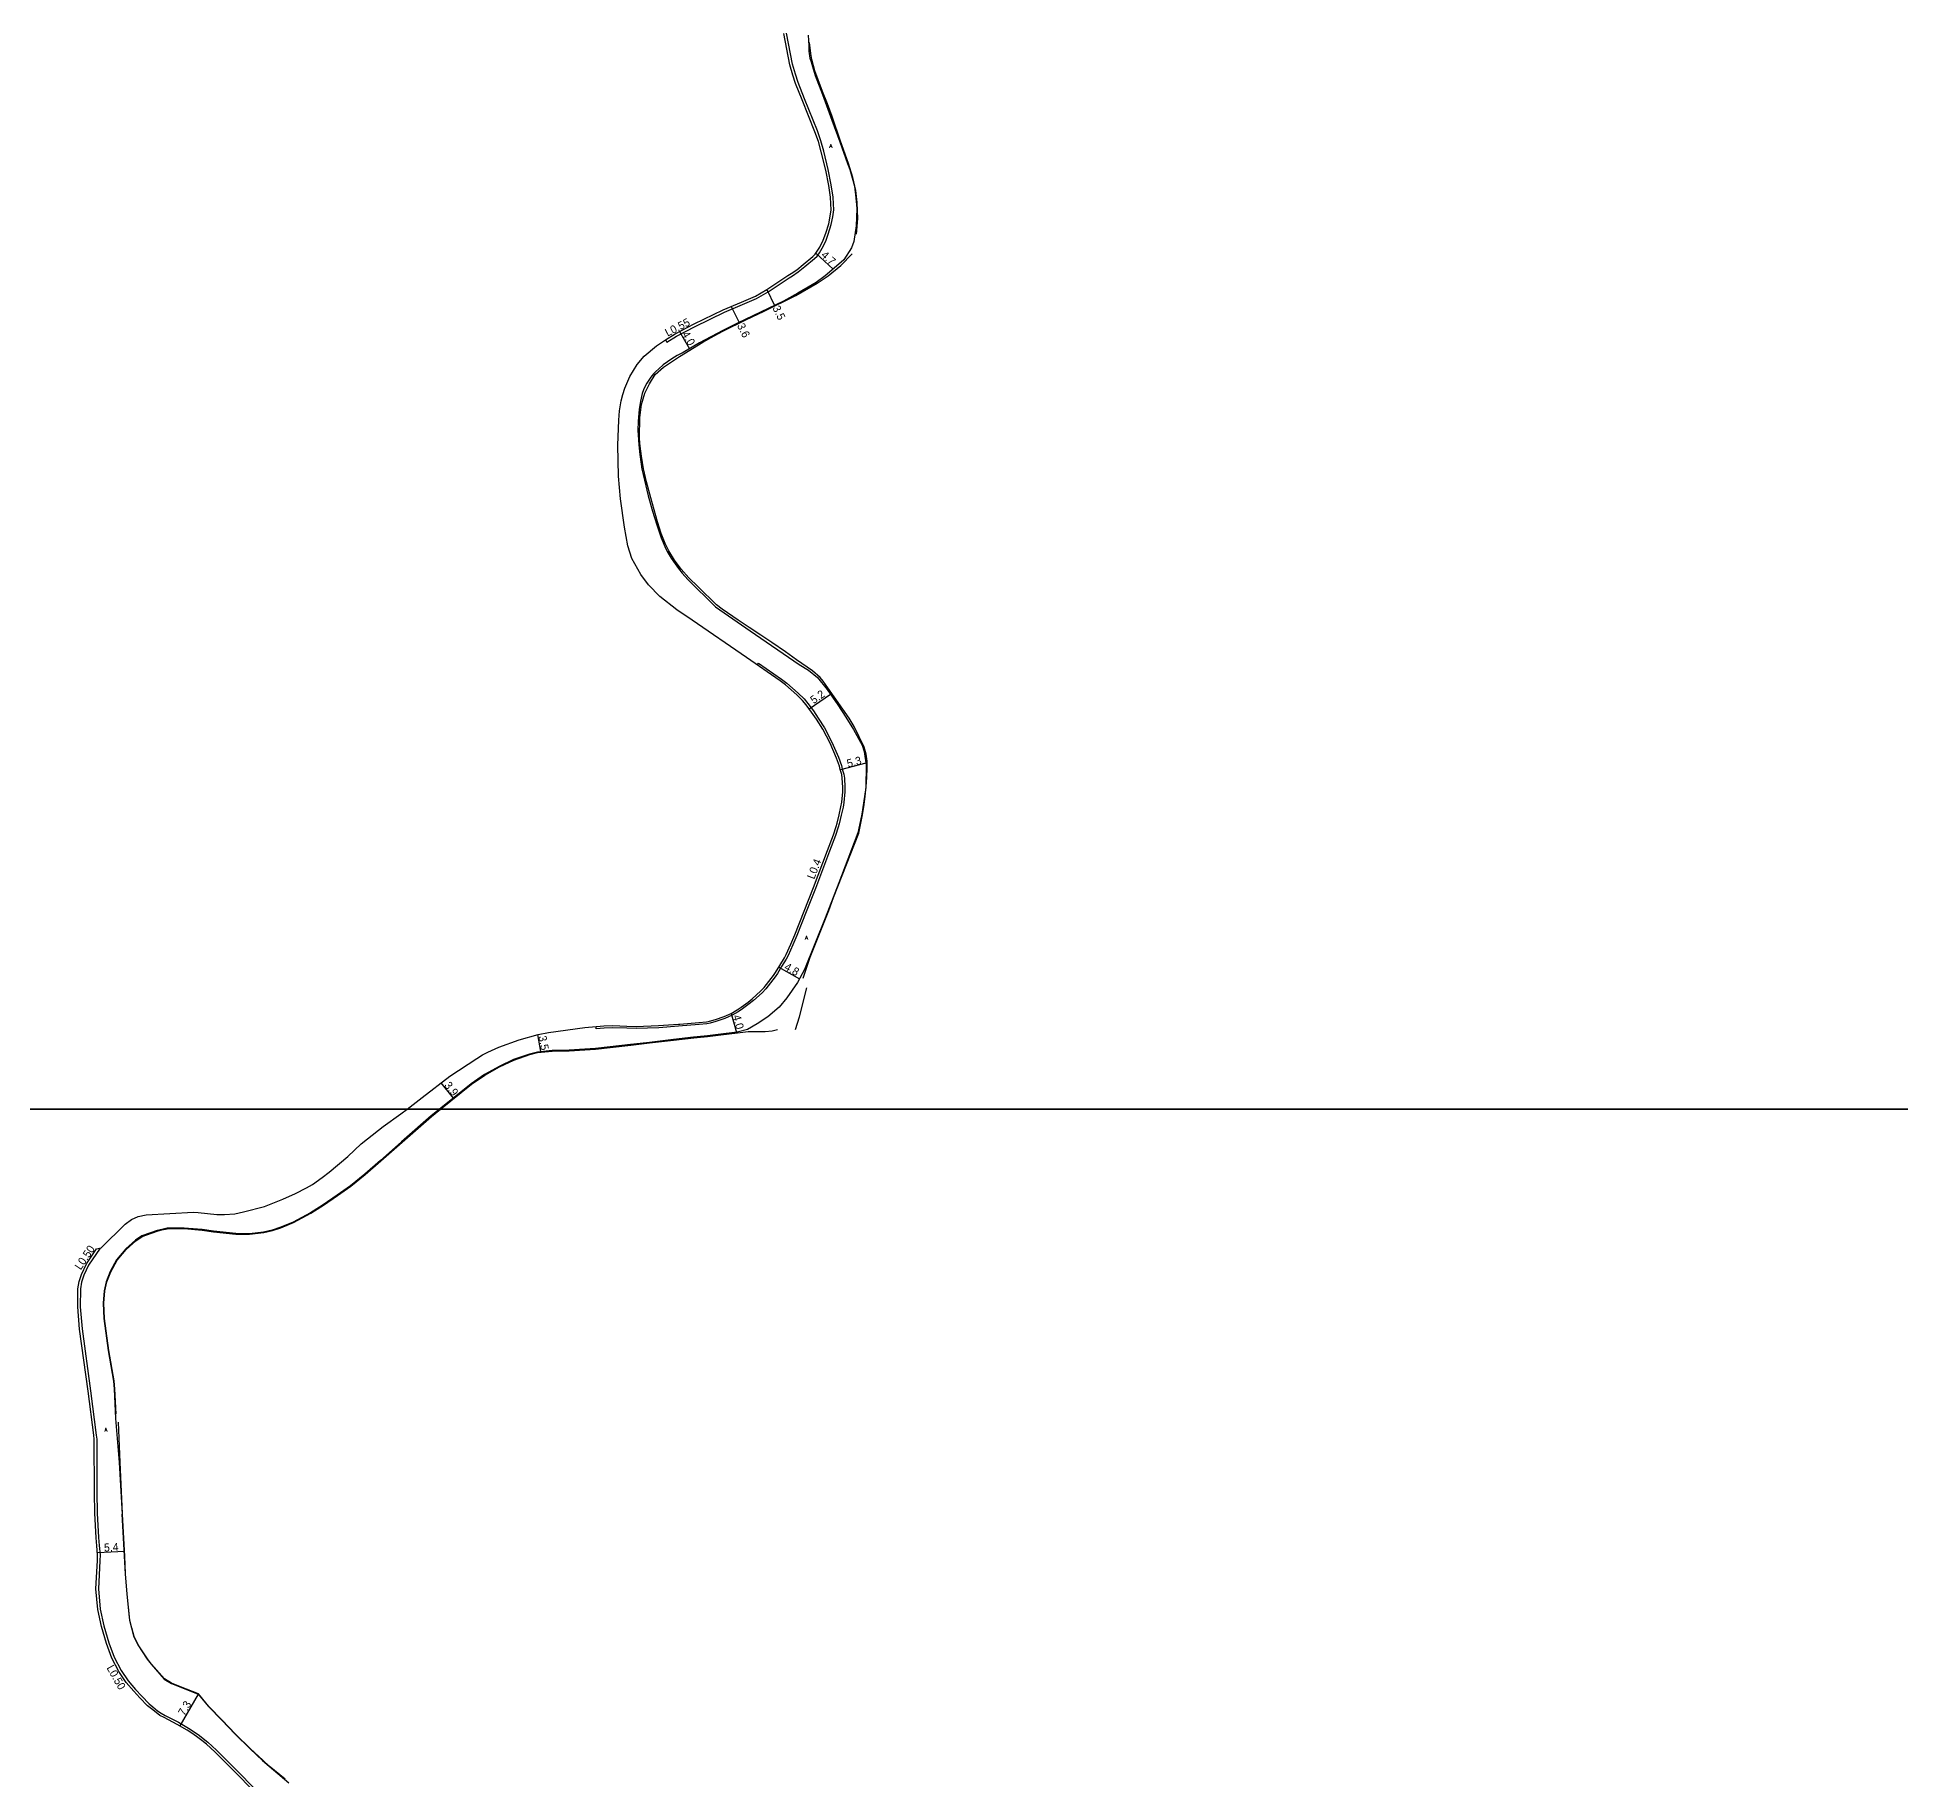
# Model space of a CAD drawing. Header units: metres. Extents: x -24000 to -20800, y -90000 to -87000.
# Drawn here: x -21557 to -21184.4, y -89534.1 to -89185.7 of the extents above; entities that cross this region are included whole.
import ezdxf

# ---------------------------------------------------------------- set-up
doc = ezdxf.new("R2010")
doc.units = ezdxf.units.M
doc.header["$LTSCALE"] = 2.5
for name, color, linetype in [('側溝・桝', 7, 'Continuous'), ('図郭', 7, 'Continuous'), ('幅員', 7, 'Continuous'), ('歩道・分離帯・安全施設', 7, 'Continuous'), ('舗装', 7, 'Continuous'), ('道路', 7, 'Continuous')]:
    doc.layers.add(name, color=color, linetype=linetype)
doc.styles.get("Standard").update_dxf_attribs({"font": ''})
doc.styles.add('YOKO_DECO', font='txt.shx', dxfattribs={"bigfont": 'extfont.shx'})
doc.styles.get('Standard').set_extended_font_data('@MS PGothic')

msp = doc.modelspace()

# ---------------------------------------------------------------- linework, layer by layer
at = {"layer": '側溝・桝'}
for points in [[(-21431.39, -89246.21), (-21431.1, -89246.66), (-21429.22, -89245.46), (-21425.43, -89243.51), (-21419.61, -89240.67), (-21416, -89239.13), (-21413.17, -89237.92), (-21410.85, -89236.59), (-21406.64, -89233.81), (-21405.97, -89233.38), (-21404.84, -89232.59), (-21403.52, -89231.54), (-21401.57, -89229.92), (-21401.09, -89229.44), (-21400.6, -89228.77), (-21400.07, -89227.89), (-21399.36, -89226.45), (-21398.84, -89225.07), (-21398.24, -89223.11), (-21397.93, -89221.59), (-21397.76, -89220.22), (-21397.8, -89218.98), (-21397.9, -89217.64), (-21398.24, -89215.22), (-21398.84, -89212.13), (-21399.75, -89208.47), (-21400.33, -89206.39), (-21401.01, -89204.43), (-21403.6, -89197.99), (-21404.87, -89194.77), (-21405.42, -89193.11), (-21406.01, -89191.07), (-21407.22, -89184.89)], [(-21413.03, -89311.22), (-21412.79, -89310.87), (-21408.21, -89314.04), (-21407.14, -89314.85), (-21404.86, -89316.84), (-21403.69, -89318), (-21402.93, -89318.9), (-21401.83, -89320.39), (-21400.84, -89321.81), (-21399.58, -89323.8), (-21398.12, -89326.67), (-21396.81, -89329.65), (-21396.22, -89331.32), (-21396.04, -89332.01), (-21395.76, -89333.04), (-21395.63, -89333.82), (-21395.53, -89335.63), (-21395.54, -89336.56), (-21395.74, -89338.68), (-21395.9, -89339.62), (-21396.25, -89341.27), (-21396.65, -89342.96), (-21396.84, -89343.62), (-21397.4, -89345.32), (-21398.57, -89348.46), (-21401.41, -89355.87), (-21403.3, -89360.56), (-21405.14, -89365.32), (-21405.94, -89367.18), (-21406.87, -89369.27), (-21407.26, -89370), (-21408.18, -89371.51), (-21409.02, -89372.92), (-21409.44, -89373.53), (-21411.35, -89375.97), (-21412.09, -89376.76), (-21413.82, -89378.3), (-21414.64, -89378.94), (-21415.99, -89379.94), (-21416.83, -89380.53), (-21418.07, -89381.23), (-21419.5, -89381.88), (-21421.3, -89382.48), (-21422.47, -89382.82), (-21423.12, -89382.94), (-21424.67, -89383.08), (-21428.78, -89383.44), (-21432.75, -89383.73), (-21437.24, -89383.89), (-21439.14, -89383.84), (-21441.94, -89383.73), (-21443.67, -89383.8), (-21445.23, -89383.93), (-21445.26, -89383.51)], [(-21544.43, -89427.79), (-21546.71, -89431.2), (-21547.7, -89433.24), (-21548.15, -89434.62), (-21548.37, -89435.97), (-21548.41, -89439.51), (-21548.02, -89443.97), (-21546.34, -89456.32), (-21545.18, -89465.17), (-21545.1, -89465.98), (-21545.05, -89476.63), (-21544.99, -89480.77), (-21544.74, -89485.67), (-21544.59, -89487.27), (-21544.42, -89489.12), (-21544.46, -89490.31), (-21544.77, -89495.93), (-21544.39, -89500), (-21543.64, -89503.33), (-21542.66, -89506.71), (-21541.6, -89509.57), (-21540.24, -89512.22), (-21538.79, -89514.33), (-21537.31, -89516.05), (-21536.1, -89517.39), (-21534.59, -89518.93), (-21533.85, -89519.54), (-21532.93, -89520.29), (-21532.22, -89520.8), (-21531.39, -89521.22), (-21528.75, -89522.6), (-21526.75, -89523.77), (-21525.62, -89524.49), (-21524.58, -89525.24), (-21523.79, -89525.83), (-21522.85, -89526.59), (-21521.15, -89528.18), (-21509.43, -89539.99)]]:
    msp.add_lwpolyline(points, dxfattribs=at)
at = {"layer": '図郭'}
for points in [[(-21600, -89400), (-20800, -89400), (-20800, -88800), (-21600, -88800)], [(-21600, -90000), (-20800, -90000), (-20800, -89400), (-21600, -89400)]]:
    msp.add_lwpolyline(points, close=True, dxfattribs=at)
at = {"layer": '幅員'}
for points in [[(-21401.32, -89228.85), (-21397.86, -89232.04)], [(-21418.26, -89239.51), (-21416.69, -89242.75)], [(-21411.13, -89236.14), (-21409.6, -89239.32)], [(-21428.62, -89244.56), (-21426.62, -89247.99)], [(-21402.66, -89319.98), (-21398.42, -89317.02)], [(-21391.33, -89330.86), (-21396.43, -89332.18)], [(-21408.76, -89371.66), (-21404.58, -89373.94)], [(-21418.27, -89380.86), (-21417.22, -89384.7)], [(-21456.28, -89388.52), (-21456.93, -89385.1)], [(-21476.27, -89394.77), (-21473.83, -89397.83)], [(-21544.95, -89488.69), (-21539.57, -89488.39)], [(-21524.79, -89516.97), (-21528.51, -89523.3)]]:
    msp.add_lwpolyline(points, dxfattribs=at)
at = {"layer": '歩道・分離帯・安全施設'}
for points in [[(-21393.21, -89225.1), (-21392.93, -89221.94), (-21393.04, -89218.74), (-21393.37, -89216.36), (-21393.97, -89213.75), (-21394.82, -89210.94), (-21396.4, -89206.46), (-21398.07, -89201.52), (-21399, -89199), (-21399.99, -89196.53), (-21401.52, -89192.42), (-21402.12, -89190.13), (-21402.34, -89188.94), (-21402.63, -89186.73)], [(-21403.85, -89373.84), (-21402.44, -89369.61), (-21398.76, -89360.28), (-21397.78, -89357.69), (-21395.18, -89351.13), (-21392.76, -89344.81), (-21391.98, -89341.14), (-21391.68, -89339.12), (-21391.45, -89337.42), (-21391.26, -89335.55), (-21391.15, -89333.63), (-21391.06, -89331.93), (-21391.1, -89330.45), (-21391.25, -89329.03), (-21391.65, -89327.61), (-21393.64, -89323.52), (-21394.7, -89321.82), (-21398.91, -89315.75), (-21399.84, -89314.43), (-21400.47, -89313.71), (-21401.99, -89312.38), (-21405.22, -89310.15), (-21407.4, -89308.61), (-21410.16, -89306.74), (-21412.35, -89305.23), (-21414.64, -89303.73), (-21416.87, -89302.22), (-21420.05, -89300.04), (-21421.19, -89299.16), (-21424.89, -89295.57), (-21426.7, -89293.78), (-21428.27, -89292.07), (-21429.57, -89290.22), (-21430.7, -89288.39), (-21431.46, -89286.93), (-21432.25, -89284.89), (-21433.02, -89282.57), (-21434.35, -89277.82), (-21435.19, -89274.58), (-21435.76, -89271.99), (-21436.2, -89269.47), (-21436.51, -89266.9), (-21436.57, -89265.71), (-21436.54, -89261.73), (-21436.21, -89259.16), (-21435.54, -89256.89), (-21434.62, -89255), (-21433.47, -89253.14), (-21431.76, -89251.63), (-21428.59, -89249.53), (-21423.91, -89246.69), (-21421.63, -89245.38), (-21419.92, -89244.46), (-21415.33, -89242.17), (-21411.66, -89240.47), (-21405.36, -89237.36), (-21401.09, -89234.88), (-21398.88, -89233.4), (-21396.34, -89231.31), (-21394.07, -89229.02)], [(-21405.41, -89384.1), (-21404.59, -89381.55), (-21403.16, -89375.73)], [(-21476.35, -89400), (-21470.16, -89395.05), (-21467.49, -89393.19), (-21464.58, -89391.58), (-21461.74, -89390.23), (-21458.53, -89389.12), (-21456.99, -89388.72), (-21454.05, -89388.45), (-21450.62, -89388.34), (-21447.49, -89388.16), (-21445.36, -89388), (-21438.35, -89387.21), (-21434.56, -89386.78), (-21429.8, -89386.21), (-21425.75, -89385.74), (-21422.97, -89385.46), (-21420.34, -89385.14), (-21417.02, -89384.78), (-21414.84, -89384.51), (-21411.44, -89384.49), (-21410.04, -89384.33), (-21409.02, -89384.06)], [(-21541.19, -89460.98), (-21541.5, -89455.96), (-21541.62, -89454.35), (-21542.68, -89448.25), (-21543.57, -89441.85), (-21543.67, -89438.83), (-21543.5, -89436.32), (-21543.06, -89434.54), (-21542.29, -89432.53), (-21541.01, -89430.23), (-21539.18, -89428.05), (-21537.28, -89426.34), (-21536.02, -89425.48), (-21532.98, -89424.38), (-21532.07, -89424.17), (-21530.99, -89423.95), (-21527.61, -89423.91), (-21524.01, -89424.21), (-21521.78, -89424.52), (-21517.29, -89424.99), (-21514.58, -89425.04), (-21511.71, -89424.71), (-21509.98, -89424.31), (-21508.28, -89423.76), (-21505.74, -89422.71), (-21502.32, -89420.83), (-21499.74, -89419.23), (-21496.98, -89417.31), (-21494.31, -89415.42), (-21491.43, -89413.1), (-21488.27, -89410.35), (-21484.05, -89406.64), (-21478.18, -89401.46), (-21476.35, -89400)], [(-21540.83, -89462.58), (-21540.5, -89470.62), (-21539.98, -89480.91)], [(-21538.53, -89501.65), (-21539.03, -89496.98), (-21539.37, -89492.91), (-21539.51, -89489.42), (-21539.98, -89480.99)], [(-21507.41, -89533.99), (-21510.6, -89531.36), (-21511.89, -89530.21), (-21514.36, -89527.9), (-21517.38, -89524.95), (-21520.02, -89522.17), (-21522.7, -89519.43), (-21524.76, -89516.92), (-21527.16, -89516.01), (-21530.13, -89514.79), (-21531.57, -89513.95), (-21534.15, -89510.97), (-21534.95, -89509.92), (-21536.8, -89507.09), (-21537.6, -89505.47), (-21538.1, -89503.74), (-21538.47, -89502.14)]]:
    msp.add_lwpolyline(points, dxfattribs=at)
at = {"layer": '道路'}
for points in [[(-21402.84, -89185.29), (-21402.74, -89187.42), (-21402.71, -89188.47), (-21402.51, -89189.89), (-21402.27, -89190.64), (-21401.99, -89191.58), (-21401.47, -89193.32), (-21400.02, -89197.15), (-21398.13, -89202.27), (-21396.57, -89206.61), (-21395.01, -89210.93), (-21394.54, -89212.16), (-21393.63, -89215.47), (-21393.35, -89217.83), (-21393.16, -89219.93), (-21393.28, -89223.39), (-21393.73, -89226.56), (-21394.18, -89227.8), (-21395.72, -89230.2), (-21396.27, -89230.66), (-21399.44, -89233.4), (-21401.27, -89234.72), (-21404.94, -89236.89), (-21407.81, -89238.46), (-21416.98, -89242.89), (-21419.91, -89244.3), (-21424.6, -89246.81), (-21427.88, -89248.72), (-21429.07, -89249.34), (-21430.11, -89249.98), (-21430.99, -89250.57), (-21431.84, -89251.21), (-21432.74, -89251.97), (-21433.35, -89252.54), (-21433.71, -89252.91), (-21434.1, -89253.39), (-21434.45, -89253.83), (-21435.1, -89254.85), (-21435.46, -89255.47), (-21435.81, -89256.2), (-21436.03, -89256.92), (-21436.41, -89258.48), (-21436.67, -89260.09), (-21436.88, -89262.5), (-21436.92, -89264.26), (-21436.72, -89267.17), (-21436.52, -89269.15), (-21436.1, -89272.09), (-21435.85, -89273.14), (-21434.83, -89277.42), (-21434.01, -89280.45), (-21433.15, -89283.2), (-21432.28, -89285.76), (-21431.54, -89287.54), (-21431.07, -89288.55), (-21430.25, -89289.87), (-21429.8, -89290.55), (-21428.82, -89291.92), (-21428.05, -89292.86), (-21426.92, -89294.11), (-21421.4, -89299.56), (-21414.46, -89304.39), (-21404.65, -89311.1), (-21402.8, -89312.26), (-21401.02, -89313.7), (-21399.06, -89316.1), (-21396.92, -89319.16), (-21395.34, -89321.64), (-21393.78, -89324.1), (-21392.08, -89327.23), (-21391.67, -89328.53), (-21391.28, -89331.25), (-21391.34, -89335.71), (-21392.12, -89341.07), (-21392.97, -89344.77), (-21396.71, -89354.76), (-21399.49, -89361.84), (-21403.57, -89372.08), (-21404.99, -89374.7), (-21407.13, -89377.75), (-21408.66, -89379.6), (-21410.93, -89381.53), (-21413.03, -89382.99), (-21415.02, -89384.1), (-21417.04, -89384.65), (-21420.35, -89385.02), (-21422.98, -89385.33), (-21425.77, -89385.61), (-21429.81, -89386.08), (-21434.57, -89386.66), (-21438.36, -89387.09), (-21445.37, -89387.88), (-21447.49, -89388.03), (-21450.63, -89388.22), (-21454.06, -89388.32), (-21457.01, -89388.59), (-21458.56, -89389), (-21461.78, -89390.11), (-21464.63, -89391.47), (-21467.56, -89393.08), (-21470.23, -89394.95), (-21476.56, -89400)], [(-21438.5, -89253.5), (-21437.04, -89251.16), (-21435.66, -89249.44), (-21433.22, -89247.37), (-21431.39, -89246.21), (-21429.48, -89245), (-21425.67, -89243.03), (-21419.83, -89240.18), (-21416.21, -89238.64), (-21413.41, -89237.44), (-21411.13, -89236.14), (-21406.93, -89233.36), (-21406.27, -89232.94), (-21405.16, -89232.17), (-21403.85, -89231.13), (-21401.93, -89229.52), (-21401.49, -89229.09), (-21401.04, -89228.47), (-21400.54, -89227.64), (-21399.84, -89226.24), (-21399.34, -89224.9), (-21398.76, -89222.98), (-21398.45, -89221.5), (-21398.29, -89220.2), (-21398.33, -89219.01), (-21398.42, -89217.7), (-21398.76, -89215.31), (-21399.36, -89212.25), (-21400.27, -89208.61), (-21400.83, -89206.55), (-21401.51, -89204.61), (-21404.09, -89198.19), (-21405.37, -89194.95), (-21405.93, -89193.26), (-21406.53, -89191.2), (-21407.74, -89184.98)], [(-21483.05, -89400), (-21480.04, -89397.68), (-21474.49, -89393.39), (-21469.09, -89389.92), (-21467.96, -89389.18), (-21466.89, -89388.65), (-21464.68, -89387.65), (-21460.66, -89386.16), (-21456.83, -89385.08), (-21454.81, -89384.7), (-21447.54, -89383.7), (-21443.7, -89383.37), (-21441.94, -89383.31), (-21439.13, -89383.42), (-21437.24, -89383.46), (-21432.78, -89383.3), (-21428.81, -89383.02), (-21428.51, -89383), (-21424.7, -89382.66), (-21423.17, -89382.53), (-21422.56, -89382.41), (-21421.41, -89382.08), (-21419.66, -89381.49), (-21418.27, -89380.86), (-21417.05, -89380.18), (-21416.24, -89379.6), (-21414.88, -89378.6), (-21414.09, -89377.98), (-21412.37, -89376.45), (-21411.67, -89375.69), (-21409.79, -89373.29), (-21409.38, -89372.69), (-21408.54, -89371.29), (-21407.63, -89369.79), (-21407.25, -89369.09), (-21406.33, -89367.01), (-21405.53, -89365.16), (-21403.69, -89360.41), (-21401.8, -89355.71), (-21398.97, -89348.31), (-21397.79, -89345.17), (-21397.24, -89343.49), (-21397.06, -89342.86), (-21396.66, -89341.18), (-21396.31, -89339.54), (-21396.16, -89338.62), (-21395.96, -89336.54), (-21395.95, -89335.64), (-21396.05, -89333.87), (-21396.17, -89333.13), (-21396.44, -89332.12), (-21396.62, -89331.44), (-21397.2, -89329.81), (-21398.5, -89326.84), (-21399.94, -89324.01), (-21401.19, -89322.05), (-21402.18, -89320.64), (-21403.26, -89319.16), (-21404, -89318.29), (-21405.15, -89317.15), (-21407.4, -89315.18), (-21408.46, -89314.38), (-21415.17, -89309.74), (-21426.05, -89302.25), (-21429.1, -89300.16), (-21432.51, -89297.5), (-21434.79, -89295.19), (-21436.35, -89293.14), (-21438.13, -89289.89), (-21438.93, -89287.36), (-21439.6, -89283.65), (-21440.37, -89277.99), (-21440.78, -89273.45), (-21440.95, -89267.27), (-21440.72, -89262.25), (-21440.56, -89260.37), (-21440.24, -89258.42), (-21439.95, -89257.1), (-21439.54, -89255.86), (-21438.5, -89253.5)], [(-21476.56, -89400), (-21478.26, -89401.36), (-21484.14, -89406.55), (-21488.35, -89410.26), (-21491.52, -89413.01), (-21494.39, -89415.32), (-21497.05, -89417.2), (-21499.81, -89419.12), (-21502.38, -89420.72), (-21505.79, -89422.6), (-21508.32, -89423.64), (-21510.01, -89424.18), (-21511.73, -89424.58), (-21514.58, -89424.92), (-21517.28, -89424.87), (-21521.76, -89424.39), (-21523.99, -89424.08), (-21527.6, -89423.78), (-21531, -89423.82), (-21532.1, -89424.05), (-21533.02, -89424.25), (-21536.08, -89425.37), (-21537.36, -89426.24), (-21539.28, -89427.96), (-21541.12, -89430.16), (-21542.41, -89432.48), (-21543.19, -89434.51), (-21543.63, -89436.31), (-21543.8, -89438.84), (-21543.7, -89441.87), (-21542.81, -89448.27), (-21541.75, -89454.38), (-21541.63, -89455.98), (-21541.36, -89461.86), (-21540.61, -89470.64), (-21540.02, -89481), (-21539.55, -89489.42), (-21539.42, -89492.91), (-21539.07, -89496.98), (-21538.52, -89502.16), (-21538.16, -89503.75), (-21537.66, -89505.49), (-21536.85, -89507.12), (-21535, -89509.96), (-21534.19, -89511.01), (-21531.61, -89514), (-21530.16, -89514.84), (-21527.18, -89516.07), (-21524.79, -89516.97), (-21522.74, -89519.47), (-21520.06, -89522.21), (-21517.42, -89524.99), (-21514.4, -89527.94), (-21511.93, -89530.26), (-21510.64, -89531.41), (-21506.68, -89534.68)], [(-21539.41, -89423.03), (-21538.15, -89422.07), (-21536.83, -89421.5), (-21535.19, -89421.14), (-21525.77, -89420.63), (-21524.79, -89420.65), (-21521.11, -89421.09), (-21519.56, -89421.11), (-21517.5, -89420.93), (-21515.75, -89420.55), (-21511.53, -89419.46), (-21507.89, -89418.01), (-21505.34, -89416.86), (-21503.19, -89415.76), (-21501.99, -89415.06), (-21500.05, -89413.65), (-21498.64, -89412.62), (-21494.9, -89409.51), (-21492.21, -89406.96), (-21490.95, -89405.92), (-21487.84, -89403.49), (-21484.31, -89400.96), (-21483.05, -89400)], [(-21544.95, -89490.29), (-21544.91, -89489.13), (-21545.08, -89487.32), (-21545.23, -89485.7), (-21545.47, -89480.79), (-21545.54, -89476.64), (-21545.59, -89466.01), (-21545.66, -89465.22), (-21546.83, -89456.39), (-21548.51, -89444.03), (-21548.9, -89439.53), (-21548.86, -89435.93), (-21548.63, -89434.5), (-21548.15, -89433.05), (-21547.14, -89430.96), (-21545.13, -89427.97), (-21544.19, -89427.73), (-21539.41, -89423.03)], [(-21534.92, -89519.29), (-21536.45, -89517.73), (-21537.67, -89516.37), (-21539.18, -89514.63), (-21540.66, -89512.47), (-21542.05, -89509.76), (-21543.12, -89506.87), (-21544.11, -89503.45), (-21544.88, -89500.08), (-21545.26, -89495.94), (-21544.95, -89490.29)], [(-21509.77, -89540.33), (-21521.49, -89528.53), (-21523.17, -89526.96), (-21524.09, -89526.22), (-21524.86, -89525.64), (-21525.9, -89524.9), (-21527, -89524.19), (-21528.98, -89523.03), (-21531.62, -89521.65), (-21532.47, -89521.22), (-21533.22, -89520.68), (-21534.16, -89519.92), (-21534.92, -89519.29)]]:
    msp.add_lwpolyline(points, dxfattribs=at)

# ---------------------------------------------------------------- texts
at = {"layer": '側溝・桝'}
for s, rotation, p in [('L0.55', 27, (-21430.98, -89245.59)), ('L0.4', 68.688, (-21401.67, -89354.17)), ('L0.50', 56, (-21548.3, -89432.29)), ('L0.50', 299.3243, (-21543.18, -89511.72))]:
    msp.add_text(s, height=1.6, rotation=rotation, dxfattribs=at).set_placement(p)
at = {"layer": '幅員'}
for s, rotation, p in [('4.7', 317, (-21400.43, -89229.42)), ('3.5', 296, (-21410.05, -89239.81)), ('3.6', 296, (-21417.13, -89243.34)), ('4.0', 300, (-21428.19, -89245.02)), ('5.2', 35, (-21401.74, -89319.07)), ('5.3', 15, (-21394.89, -89331.73)), ('4.8', 331, (-21407.79, -89372.04)), ('4.0', 285, (-21417.97, -89381.38)), ('3.5', 281, (-21456.8, -89385.49)), ('3.9', 309, (-21475.73, -89395.31)), ('5.4', 3, (-21543.6, -89488.48)), ('7.3', 60, (-21527.56, -89521.45))]:
    msp.add_text(s, height=1.6, rotation=rotation, dxfattribs=at).set_placement(p)
at = {"layer": '舗装', "style": 'YOKO_DECO'}
for p in [(-21398.62, -89207.8, 878.77), (-21403.51, -89366.1, 861.82), (-21543.53, -89464.48, 844.86)]:
    msp.add_text('A', height=0.75, dxfattribs=at).set_placement(p)

doc.saveas('drawing.dxf')
